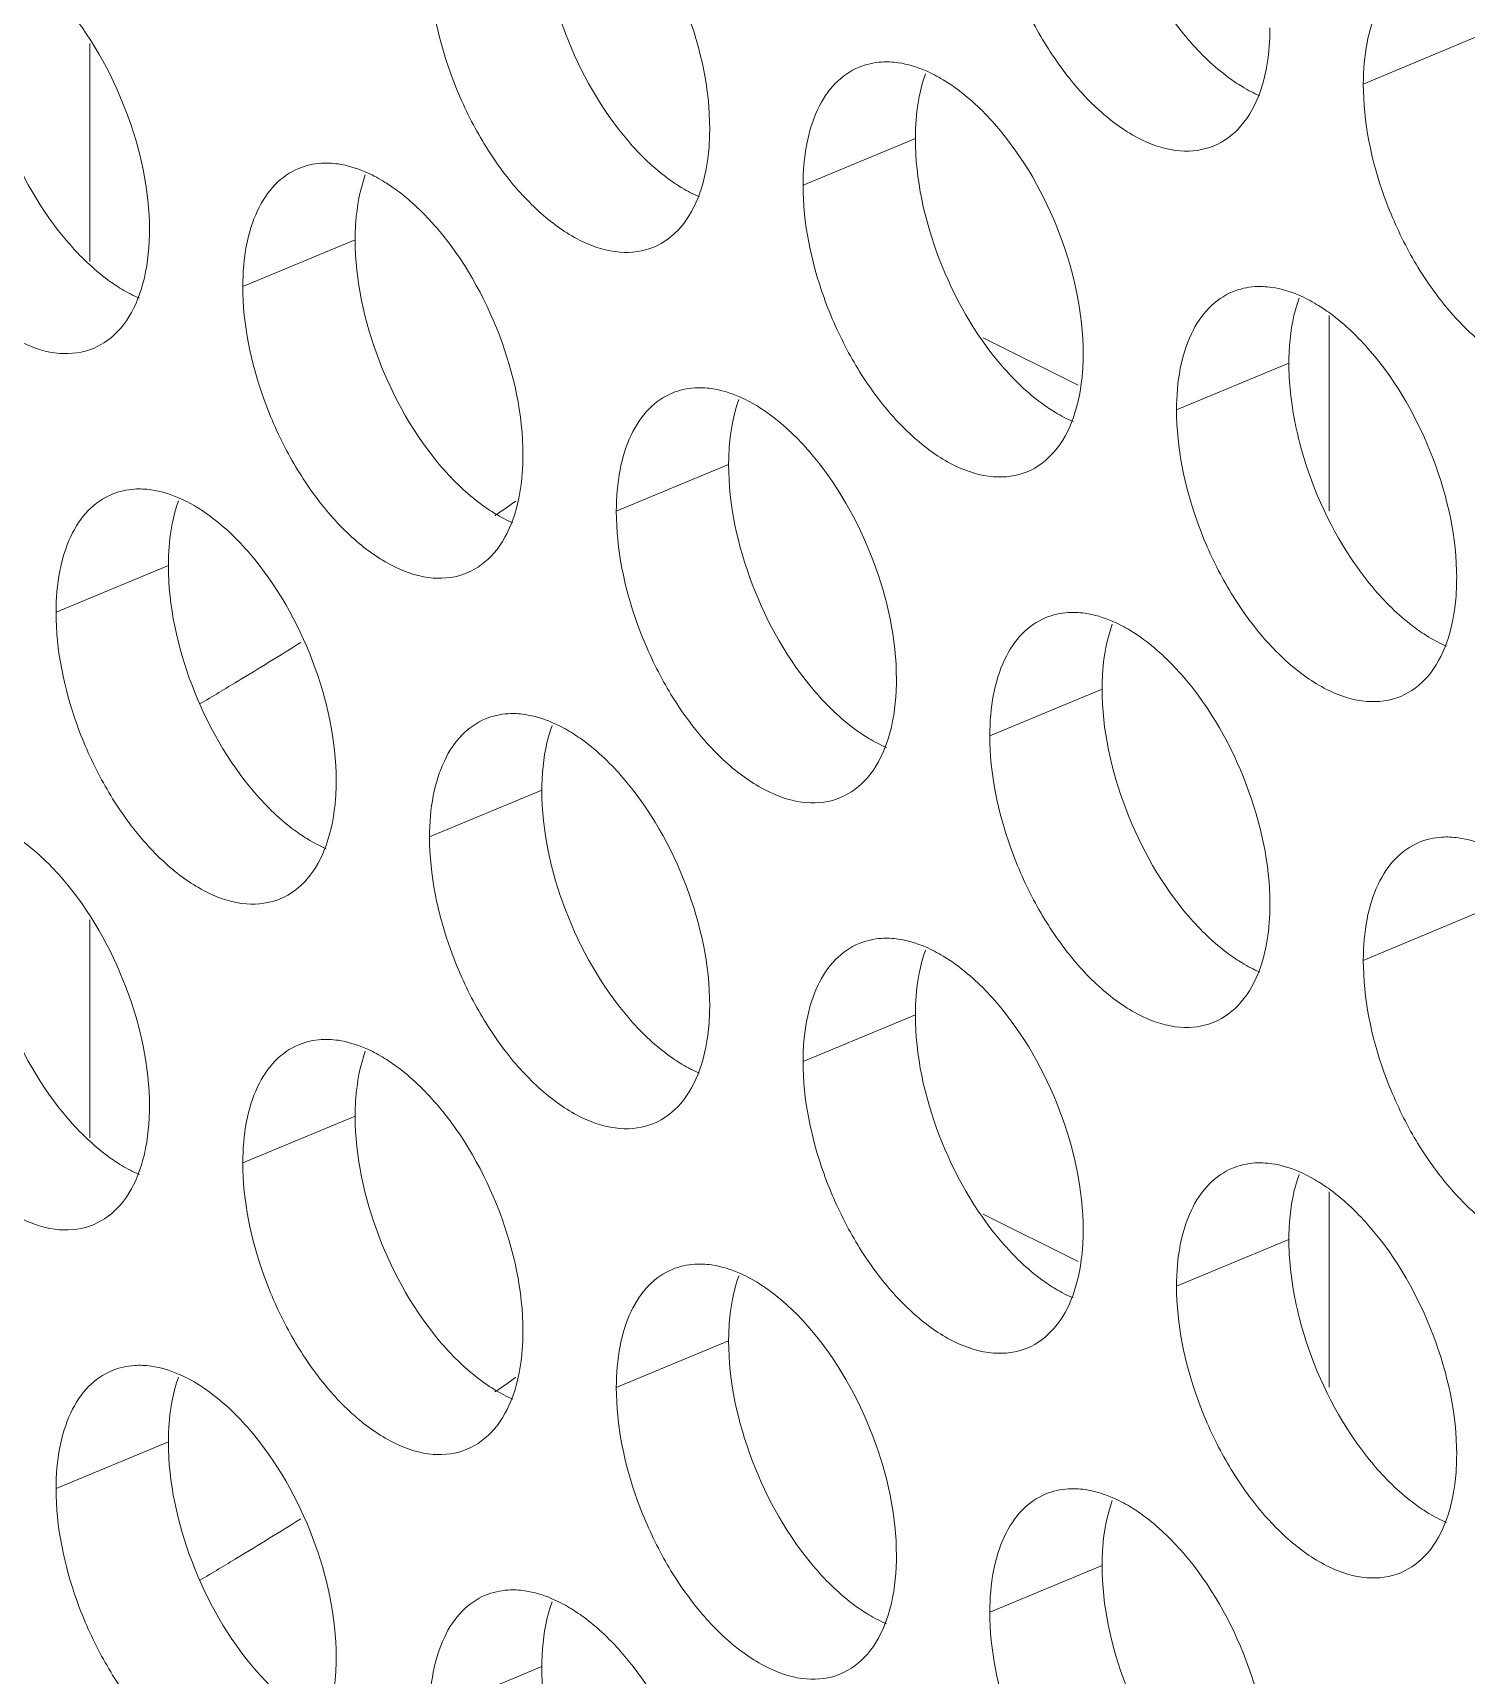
# Model space of a CAD drawing. Header units: millimetres. Extents: x 0 to 2524, y 0 to 1785.
# Drawn here: x 1794.09 to 1801.94, y 810.07 to 819.07 of the extents above; entities that cross this region are included whole.
import ezdxf

# ---------------------------------------------------------------- set-up
doc = ezdxf.new("R2010")
doc.units = ezdxf.units.MM
doc.header["$LTSCALE"] = 0.1
doc.layers.add('标注', color=251, linetype='Continuous', lineweight=9)

msp = doc.modelspace()

# ---------------------------------------------------------------- linework, layer by layer
at = {"layer": '标注'}
for p, q in [((1801.9959, 819.0435), (1801.3807, 818.7878)), ((1794.4059, 819.0098), (1794.4059, 817.8163)), ((1798.9274, 818.4891), (1798.3122, 818.2334)), ((1795.8589, 817.9346), (1795.2437, 817.6789)), ((1801.1941, 816.4499), (1801.1941, 817.5207)), ((1799.8186, 817.1377), (1799.2993, 817.3973)), ((1800.9731, 817.2587), (1800.3579, 817.003)), ((1797.9046, 816.7043), (1797.2894, 816.4486)), ((1794.8361, 816.1498), (1794.2209, 815.8941)), ((1799.9502, 815.4739), (1799.3351, 815.2182)), ((1796.8817, 814.9195), (1796.2665, 814.6637)), ((1794.4059, 814.2098), (1794.4059, 813.0163)), ((1801.9959, 814.2435), (1801.3807, 813.9878)), ((1798.9274, 813.6891), (1798.3122, 813.4334)), ((1795.8589, 813.1346), (1795.2437, 812.8789)), ((1801.1941, 811.6499), (1801.1941, 812.7207)), ((1799.8186, 812.3377), (1799.2993, 812.5973)), ((1800.9731, 812.4587), (1800.3579, 812.203)), ((1797.9046, 811.9043), (1797.2894, 811.6486)), ((1794.8361, 811.3498), (1794.2209, 811.0941)), ((1799.9502, 810.6739), (1799.3351, 810.4182)), ((1796.8817, 810.1195), (1796.2665, 809.8637))]:
    msp.add_line(p, q, dxfattribs=at)
for centre, radius, start, end in [((1778.661, 842.7127), 31.8399, 304.34454, 304.59625), ((1779.924, 840.7705), 29.523, 301.194, 301.98361), ((1780.1874, 840.3363), 29.015, 300.71798, 301.1931), ((1778.661, 837.9127), 31.8399, 304.34454, 304.59625), ((1779.924, 835.9705), 29.523, 301.194, 301.98361), ((1780.1874, 835.5363), 29.015, 300.71798, 301.1931)]:
    msp.add_arc(centre, radius, start, end, dxfattribs=at)
for points, knots in [([(1800.4238, 819.029), (1800.2754, 819.2015), (1800.0499, 819.6015), (1799.9502, 820.0513), (1799.9502, 820.2739)], [0, 0, 0, 0, 0.505546, 1, 1, 1, 1]), ([(1800.5627, 818.4488), (1800.5051, 818.4249), (1800.3662, 818.4069), (1800.1538, 818.4758), (1799.9437, 818.6222), (1799.7467, 818.8352), (1799.5755, 819.1003), (1799.402, 819.4893), (1799.3351, 819.8095), (1799.3351, 820.0182)], [0, 0, 0, 0, 0.08419, 0.180629, 0.294901, 0.426206, 0.569756, 0.71848, 1, 1, 1, 1]), ([(1797.3272, 819.7859), (1797.4757, 819.6133), (1797.7011, 819.2133), (1797.8008, 818.7636), (1797.8008, 818.541)], [0, 0, 0, 0, 0.505546, 1, 1, 1, 1]), ([(1797.3553, 818.4745), (1797.2069, 818.6471), (1796.9814, 819.0471), (1796.8817, 819.4968), (1796.8817, 819.7195)], [0, 0, 0, 0, 0.505546, 1, 1, 1, 1]), ([(1797.4942, 817.8944), (1797.4366, 817.8704), (1797.2977, 817.8525), (1797.0853, 817.9214), (1796.8752, 818.0677), (1796.6782, 818.2808), (1796.507, 818.5459), (1796.3335, 818.9348), (1796.2665, 819.255), (1796.2665, 819.4637)], [0, 0, 0, 0, 0.08419, 0.180629, 0.294901, 0.426206, 0.569756, 0.71848, 1, 1, 1, 1]), ([(1801.3807, 818.7878), (1801.3807, 818.8634), (1801.3922, 819.006), (1801.4496, 819.1991), (1801.5468, 819.3495), (1801.6393, 819.4145), (1801.6873, 819.4344)], [0, 0, 0, 0, 0.300633, 0.564844, 0.793499, 1, 1, 1, 1]), ([(1794.2587, 819.2315), (1794.4071, 819.0589), (1794.6326, 818.6589), (1794.7323, 818.2091), (1794.7323, 817.9865)], [0, 0, 0, 0, 0.505546, 1, 1, 1, 1]), ([(1794.2868, 817.9201), (1794.1384, 818.0926), (1793.9129, 818.4926), (1793.8132, 818.9424), (1793.8132, 819.165)], [0, 0, 0, 0, 0.505546, 1, 1, 1, 1]), ([(1800.8693, 819.0954), (1800.8693, 819.0631), (1800.865, 818.9431), (1800.8435, 818.8229), (1800.8136, 818.7403)], [0, 0, 0, 0, 0.269025, 1, 1, 1, 1]), ([(1800.7174, 818.7733), (1800.6915, 818.7888), (1800.5835, 818.8615), (1800.489, 818.9532), (1800.4238, 819.029)], [0, 0, 0, 0, 0.231736, 1, 1, 1, 1]), ([(1794.4257, 817.3399), (1794.3681, 817.316), (1794.2292, 817.298), (1794.0168, 817.3669), (1793.8067, 817.5133), (1793.6097, 817.7263), (1793.4385, 817.9914), (1793.265, 818.3804), (1793.198, 818.7006), (1793.198, 818.9093)], [0, 0, 0, 0, 0.08419, 0.180629, 0.294901, 0.426206, 0.569756, 0.71848, 1, 1, 1, 1]), ([(1798.3122, 818.2334), (1798.3122, 818.309), (1798.3237, 818.4515), (1798.3811, 818.6447), (1798.4783, 818.7951), (1798.5708, 818.8601), (1798.6188, 818.88)], [0, 0, 0, 0, 0.300633, 0.564844, 0.793499, 1, 1, 1, 1]), ([(1798.6188, 818.88), (1798.6577, 818.8961), (1798.7144, 818.9088), (1798.7712, 818.9093), (1798.7858, 818.9087)], [0, 0, 0, 0, 0.741995, 1, 1, 1, 1]), ([(1798.7858, 818.9087), (1798.8018, 818.908), (1798.8693, 818.9016), (1798.9352, 818.8814), (1798.9827, 818.861)], [0, 0, 0, 0, 0.236225, 1, 1, 1, 1]), ([(1798.9274, 818.4891), (1798.9274, 818.5214), (1798.9317, 818.6414), (1798.9532, 818.7617), (1798.9831, 818.8442)], [0, 0, 0, 0, 0.269025, 1, 1, 1, 1]), ([(1799.0793, 818.8112), (1799.1052, 818.7957), (1799.2132, 818.723), (1799.3077, 818.6313), (1799.3729, 818.5555)], [0, 0, 0, 0, 0.231736, 1, 1, 1, 1]), ([(1802.6084, 817.2184), (1802.5508, 817.1945), (1802.4119, 817.1766), (1802.1995, 817.2455), (1801.9894, 817.3918), (1801.7924, 817.6049), (1801.6212, 817.87), (1801.4477, 818.2589), (1801.3807, 818.5791), (1801.3807, 818.7878)], [0, 0, 0, 0, 0.08419, 0.180629, 0.294901, 0.426206, 0.569756, 0.71848, 1, 1, 1, 1]), ([(1800.8136, 818.7403), (1800.7899, 818.6746), (1800.7278, 818.5555), (1800.6193, 818.4723), (1800.5627, 818.4488)], [0, 0, 0, 0, 0.533077, 1, 1, 1, 1]), ([(1797.8008, 818.541), (1797.8008, 818.5086), (1797.7965, 818.3887), (1797.775, 818.2684), (1797.7451, 818.1858)], [0, 0, 0, 0, 0.269025, 1, 1, 1, 1]), ([(1799.3729, 818.5555), (1799.5213, 818.383), (1799.7468, 817.983), (1799.8465, 817.5332), (1799.8465, 817.3106)], [0, 0, 0, 0, 0.505546, 1, 1, 1, 1]), ([(1797.6489, 818.2188), (1797.623, 818.2344), (1797.515, 818.3071), (1797.4205, 818.3987), (1797.3553, 818.4745)], [0, 0, 0, 0, 0.231736, 1, 1, 1, 1]), ([(1799.401, 817.2441), (1799.2525, 817.4167), (1799.0271, 817.8167), (1798.9274, 818.2665), (1798.9274, 818.4891)], [0, 0, 0, 0, 0.505546, 1, 1, 1, 1]), ([(1795.2437, 817.6789), (1795.2437, 817.7545), (1795.2552, 817.8971), (1795.3126, 818.0902), (1795.4098, 818.2406), (1795.5023, 818.3056), (1795.5503, 818.3255)], [0, 0, 0, 0, 0.300633, 0.564844, 0.793499, 1, 1, 1, 1]), ([(1795.5503, 818.3255), (1795.5892, 818.3417), (1795.6459, 818.3543), (1795.7026, 818.3548), (1795.7173, 818.3542)], [0, 0, 0, 0, 0.741995, 1, 1, 1, 1]), ([(1795.7173, 818.3542), (1795.7333, 818.3536), (1795.8008, 818.3472), (1795.8667, 818.327), (1795.9142, 818.3066)], [0, 0, 0, 0, 0.236225, 1, 1, 1, 1]), ([(1795.8589, 817.9346), (1795.8589, 817.967), (1795.8632, 818.0869), (1795.8847, 818.2072), (1795.9146, 818.2898)], [0, 0, 0, 0, 0.269025, 1, 1, 1, 1]), ([(1796.0108, 818.2568), (1796.0367, 818.2412), (1796.1447, 818.1685), (1796.2392, 818.0769), (1796.3044, 818.0011)], [0, 0, 0, 0, 0.231736, 1, 1, 1, 1]), ([(1799.5399, 816.664), (1799.4823, 816.6401), (1799.3434, 816.6221), (1799.131, 816.691), (1798.9209, 816.8373), (1798.7238, 817.0504), (1798.5527, 817.3155), (1798.3792, 817.7045), (1798.3122, 818.0247), (1798.3122, 818.2334)], [0, 0, 0, 0, 0.08419, 0.180629, 0.294901, 0.426206, 0.569756, 0.71848, 1, 1, 1, 1]), ([(1797.7451, 818.1858), (1797.7214, 818.1201), (1797.6593, 818.001), (1797.5508, 817.9178), (1797.4942, 817.8944)], [0, 0, 0, 0, 0.533077, 1, 1, 1, 1]), ([(1794.7323, 817.9865), (1794.7323, 817.9542), (1794.728, 817.8342), (1794.7065, 817.714), (1794.6766, 817.6314)], [0, 0, 0, 0, 0.269025, 1, 1, 1, 1]), ([(1796.3044, 818.0011), (1796.4528, 817.8285), (1796.6783, 817.4285), (1796.778, 816.9788), (1796.778, 816.7562)], [0, 0, 0, 0, 0.505546, 1, 1, 1, 1]), ([(1794.5803, 817.6644), (1794.5545, 817.6799), (1794.4465, 817.7526), (1794.3519, 817.8443), (1794.2868, 817.9201)], [0, 0, 0, 0, 0.231736, 1, 1, 1, 1]), ([(1796.3325, 816.6897), (1796.184, 816.8623), (1795.9586, 817.2623), (1795.8589, 817.712), (1795.8589, 817.9346)], [0, 0, 0, 0, 0.505546, 1, 1, 1, 1]), ([(1794.6766, 817.6314), (1794.6529, 817.5657), (1794.5908, 817.4466), (1794.4822, 817.3634), (1794.4257, 817.3399)], [0, 0, 0, 0, 0.533077, 1, 1, 1, 1]), ([(1796.4714, 816.1095), (1796.4137, 816.0856), (1796.2749, 816.0677), (1796.0625, 816.1366), (1795.8523, 816.2829), (1795.6553, 816.496), (1795.4842, 816.7611), (1795.3107, 817.15), (1795.2437, 817.4702), (1795.2437, 817.6789)], [0, 0, 0, 0, 0.08419, 0.180629, 0.294901, 0.426206, 0.569756, 0.71848, 1, 1, 1, 1]), ([(1800.3579, 817.003), (1800.3579, 817.0786), (1800.3694, 817.2212), (1800.4268, 817.4143), (1800.524, 817.5647), (1800.6165, 817.6297), (1800.6645, 817.6496)], [0, 0, 0, 0, 0.300633, 0.564844, 0.793499, 1, 1, 1, 1]), ([(1800.6645, 817.6496), (1800.7033, 817.6658), (1800.7601, 817.6784), (1800.8168, 817.6789), (1800.8315, 817.6783)], [0, 0, 0, 0, 0.741995, 1, 1, 1, 1]), ([(1800.8315, 817.6783), (1800.8474, 817.6777), (1800.915, 817.6713), (1800.9808, 817.651), (1801.0284, 817.6306)], [0, 0, 0, 0, 0.236225, 1, 1, 1, 1]), ([(1800.9731, 817.2587), (1800.9731, 817.291), (1800.9773, 817.411), (1800.9989, 817.5313), (1801.0287, 817.6139)], [0, 0, 0, 0, 0.269025, 1, 1, 1, 1]), ([(1801.125, 817.5809), (1801.1508, 817.5653), (1801.2589, 817.4926), (1801.3534, 817.4009), (1801.4186, 817.3252)], [0, 0, 0, 0, 0.231736, 1, 1, 1, 1]), ([(1799.6945, 816.9885), (1799.6687, 817.004), (1799.5606, 817.0767), (1799.4661, 817.1684), (1799.401, 817.2441)], [0, 0, 0, 0, 0.231736, 1, 1, 1, 1]), ([(1799.8465, 817.3106), (1799.8465, 817.2783), (1799.8422, 817.1583), (1799.8207, 817.038), (1799.7908, 816.9555)], [0, 0, 0, 0, 0.269025, 1, 1, 1, 1]), ([(1801.0315, 816.8259), (1801.022, 816.8628), (1800.9896, 817.0049), (1800.9731, 817.151), (1800.9731, 817.2587)], [0, 0, 0, 0, 0.261395, 1, 1, 1, 1]), ([(1801.4186, 817.3252), (1801.567, 817.1526), (1801.7925, 816.7526), (1801.8921, 816.3029), (1801.8921, 816.0802)], [0, 0, 0, 0, 0.505546, 1, 1, 1, 1]), ([(1797.2894, 816.4486), (1797.2894, 816.5242), (1797.3009, 816.6667), (1797.3583, 816.8599), (1797.4555, 817.0102), (1797.548, 817.0753), (1797.596, 817.0952)], [0, 0, 0, 0, 0.300633, 0.564844, 0.793499, 1, 1, 1, 1]), ([(1797.596, 817.0952), (1797.6348, 817.1113), (1797.6916, 817.124), (1797.7483, 817.1245), (1797.7629, 817.1239)], [0, 0, 0, 0, 0.741995, 1, 1, 1, 1]), ([(1797.7629, 817.1239), (1797.7789, 817.1232), (1797.8465, 817.1168), (1797.9123, 817.0966), (1797.9599, 817.0762)], [0, 0, 0, 0, 0.236225, 1, 1, 1, 1]), ([(1797.9046, 816.7043), (1797.9046, 816.7366), (1797.9088, 816.8566), (1797.9304, 816.9768), (1797.9602, 817.0594)], [0, 0, 0, 0, 0.269025, 1, 1, 1, 1]), ([(1798.0565, 817.0264), (1798.0823, 817.0109), (1798.1904, 816.9381), (1798.2849, 816.8465), (1798.3501, 816.7707)], [0, 0, 0, 0, 0.231736, 1, 1, 1, 1]), ([(1801.5856, 815.4336), (1801.5279, 815.4097), (1801.3891, 815.3917), (1801.1767, 815.4607), (1800.9665, 815.607), (1800.7695, 815.82), (1800.5983, 816.0852), (1800.4248, 816.4741), (1800.3579, 816.7943), (1800.3579, 817.003)], [0, 0, 0, 0, 0.08419, 0.180629, 0.294901, 0.426206, 0.569756, 0.71848, 1, 1, 1, 1]), ([(1799.7908, 816.9555), (1799.7671, 816.8897), (1799.705, 816.7707), (1799.5964, 816.6874), (1799.5399, 816.664)], [0, 0, 0, 0, 0.533077, 1, 1, 1, 1]), ([(1801.4466, 816.0138), (1801.3988, 816.0694), (1801.2157, 816.3145), (1801.0894, 816.6012), (1801.0315, 816.8259)], [0, 0, 0, 0, 0.24034, 1, 1, 1, 1]), ([(1796.778, 816.7562), (1796.778, 816.7238), (1796.7737, 816.6039), (1796.7522, 816.4836), (1796.7223, 816.401)], [0, 0, 0, 0, 0.269025, 1, 1, 1, 1]), ([(1798.3781, 815.4593), (1798.2297, 815.6319), (1798.0042, 816.0319), (1797.9046, 816.4817), (1797.9046, 816.7043)], [0, 0, 0, 0, 0.505546, 1, 1, 1, 1]), ([(1798.3501, 816.7707), (1798.4985, 816.5982), (1798.724, 816.1982), (1798.8236, 815.7484), (1798.8236, 815.5258)], [0, 0, 0, 0, 0.505546, 1, 1, 1, 1]), ([(1796.626, 816.434), (1796.6002, 816.4496), (1796.4921, 816.5223), (1796.3976, 816.6139), (1796.3325, 816.6897)], [0, 0, 0, 0, 0.231736, 1, 1, 1, 1]), ([(1794.2209, 815.8941), (1794.2209, 815.9697), (1794.2323, 816.1123), (1794.2898, 816.3054), (1794.3869, 816.4558), (1794.4795, 816.5208), (1794.5274, 816.5407)], [0, 0, 0, 0, 0.300633, 0.564844, 0.793499, 1, 1, 1, 1]), ([(1794.5274, 816.5407), (1794.5663, 816.5569), (1794.6231, 816.5695), (1794.6798, 816.57), (1794.6944, 816.5694)], [0, 0, 0, 0, 0.741995, 1, 1, 1, 1]), ([(1794.6944, 816.5694), (1794.7104, 816.5688), (1794.778, 816.5624), (1794.8438, 816.5421), (1794.8914, 816.5217)], [0, 0, 0, 0, 0.236225, 1, 1, 1, 1]), ([(1794.8361, 816.1498), (1794.8361, 816.1821), (1794.8403, 816.3021), (1794.8619, 816.4224), (1794.8917, 816.505)], [0, 0, 0, 0, 0.269025, 1, 1, 1, 1]), ([(1794.988, 816.472), (1795.0138, 816.4564), (1795.1219, 816.3837), (1795.2164, 816.2921), (1795.2816, 816.2163)], [0, 0, 0, 0, 0.231736, 1, 1, 1, 1]), ([(1798.5171, 814.8792), (1798.4594, 814.8553), (1798.3205, 814.8373), (1798.1082, 814.9062), (1797.898, 815.0525), (1797.701, 815.2656), (1797.5298, 815.5307), (1797.3563, 815.9197), (1797.2894, 816.2399), (1797.2894, 816.4486)], [0, 0, 0, 0, 0.08419, 0.180629, 0.294901, 0.426206, 0.569756, 0.71848, 1, 1, 1, 1]), ([(1796.7223, 816.401), (1796.6985, 816.3353), (1796.6365, 816.2162), (1796.5279, 816.133), (1796.4714, 816.1095)], [0, 0, 0, 0, 0.533077, 1, 1, 1, 1]), ([(1795.2816, 816.2163), (1795.43, 816.0437), (1795.6554, 815.6437), (1795.7551, 815.194), (1795.7551, 814.9713)], [0, 0, 0, 0, 0.505546, 1, 1, 1, 1]), ([(1795.3096, 814.9049), (1795.1612, 815.0774), (1794.9357, 815.4775), (1794.8361, 815.9272), (1794.8361, 816.1498)], [0, 0, 0, 0, 0.505546, 1, 1, 1, 1]), ([(1801.8921, 816.0802), (1801.8921, 816.0479), (1801.8879, 815.9279), (1801.8663, 815.8077), (1801.8365, 815.7251)], [0, 0, 0, 0, 0.269025, 1, 1, 1, 1]), ([(1801.7402, 815.7581), (1801.7144, 815.7736), (1801.6063, 815.8464), (1801.5118, 815.938), (1801.4466, 816.0138)], [0, 0, 0, 0, 0.231736, 1, 1, 1, 1]), ([(1795.4486, 814.3247), (1795.3909, 814.3008), (1795.252, 814.2829), (1795.0397, 814.3518), (1794.8295, 814.4981), (1794.6325, 814.7111), (1794.4613, 814.9763), (1794.2878, 815.3652), (1794.2209, 815.6854), (1794.2209, 815.8941)], [0, 0, 0, 0, 0.08419, 0.180629, 0.294901, 0.426206, 0.569756, 0.71848, 1, 1, 1, 1]), ([(1799.6416, 815.8648), (1799.6805, 815.8809), (1799.7372, 815.8936), (1799.794, 815.8941), (1799.8086, 815.8935)], [0, 0, 0, 0, 0.741995, 1, 1, 1, 1]), ([(1799.8086, 815.8935), (1799.8246, 815.8929), (1799.8922, 815.8864), (1799.958, 815.8662), (1800.0056, 815.8458)], [0, 0, 0, 0, 0.236225, 1, 1, 1, 1]), ([(1799.3351, 815.2182), (1799.3351, 815.2938), (1799.3465, 815.4364), (1799.404, 815.6295), (1799.5011, 815.7799), (1799.5937, 815.8449), (1799.6416, 815.8648)], [0, 0, 0, 0, 0.300633, 0.564844, 0.793499, 1, 1, 1, 1]), ([(1799.9502, 815.4739), (1799.9502, 815.5062), (1799.9545, 815.6262), (1799.976, 815.7465), (1800.0059, 815.8291)], [0, 0, 0, 0, 0.269025, 1, 1, 1, 1]), ([(1800.1022, 815.796), (1800.128, 815.7805), (1800.2361, 815.7078), (1800.3306, 815.6161), (1800.3957, 815.5404)], [0, 0, 0, 0, 0.231736, 1, 1, 1, 1]), ([(1801.8365, 815.7251), (1801.8127, 815.6594), (1801.7506, 815.5403), (1801.6421, 815.4571), (1801.5856, 815.4336)], [0, 0, 0, 0, 0.533077, 1, 1, 1, 1]), ([(1800.3957, 815.5404), (1800.5442, 815.3678), (1800.7696, 814.9678), (1800.8693, 814.518), (1800.8693, 814.2954)], [0, 0, 0, 0, 0.505546, 1, 1, 1, 1]), ([(1798.6717, 815.2037), (1798.6459, 815.2192), (1798.5378, 815.2919), (1798.4433, 815.3836), (1798.3781, 815.4593)], [0, 0, 0, 0, 0.231736, 1, 1, 1, 1]), ([(1798.8236, 815.5258), (1798.8236, 815.4935), (1798.8194, 815.3735), (1798.7978, 815.2532), (1798.768, 815.1706)], [0, 0, 0, 0, 0.269025, 1, 1, 1, 1]), ([(1800.4238, 814.229), (1800.2754, 814.4015), (1800.0499, 814.8015), (1799.9502, 815.2513), (1799.9502, 815.4739)], [0, 0, 0, 0, 0.505546, 1, 1, 1, 1]), ([(1796.2665, 814.6637), (1796.2665, 814.7394), (1796.278, 814.8819), (1796.3355, 815.075), (1796.4326, 815.2254), (1796.5251, 815.2905), (1796.5731, 815.3104)], [0, 0, 0, 0, 0.300633, 0.564844, 0.793499, 1, 1, 1, 1]), ([(1796.5731, 815.3104), (1796.612, 815.3265), (1796.6687, 815.3391), (1796.7255, 815.3396), (1796.7401, 815.339)], [0, 0, 0, 0, 0.741995, 1, 1, 1, 1]), ([(1796.7401, 815.339), (1796.7561, 815.3384), (1796.8237, 815.332), (1796.8895, 815.3118), (1796.9371, 815.2914)], [0, 0, 0, 0, 0.236225, 1, 1, 1, 1]), ([(1796.8817, 814.9195), (1796.8817, 814.9518), (1796.886, 815.0718), (1796.9075, 815.192), (1796.9374, 815.2746)], [0, 0, 0, 0, 0.269025, 1, 1, 1, 1]), ([(1797.0337, 815.2416), (1797.0595, 815.2261), (1797.1676, 815.1533), (1797.2621, 815.0617), (1797.3272, 814.9859)], [0, 0, 0, 0, 0.231736, 1, 1, 1, 1]), ([(1798.768, 815.1706), (1798.7442, 815.1049), (1798.6821, 814.9858), (1798.5736, 814.9026), (1798.5171, 814.8792)], [0, 0, 0, 0, 0.533077, 1, 1, 1, 1]), ([(1800.5627, 813.6488), (1800.5051, 813.6249), (1800.3662, 813.6069), (1800.1538, 813.6758), (1799.9437, 813.8222), (1799.7467, 814.0352), (1799.5755, 814.3003), (1799.402, 814.6893), (1799.3351, 815.0095), (1799.3351, 815.2182)], [0, 0, 0, 0, 0.08419, 0.180629, 0.294901, 0.426206, 0.569756, 0.71848, 1, 1, 1, 1]), ([(1795.6032, 814.6492), (1795.5774, 814.6647), (1795.4693, 814.7375), (1795.3748, 814.8291), (1795.3096, 814.9049)], [0, 0, 0, 0, 0.231736, 1, 1, 1, 1]), ([(1795.7551, 814.9713), (1795.7551, 814.939), (1795.7509, 814.819), (1795.7293, 814.6988), (1795.6995, 814.6162)], [0, 0, 0, 0, 0.269025, 1, 1, 1, 1]), ([(1797.3553, 813.6745), (1797.2069, 813.8471), (1796.9814, 814.2471), (1796.8817, 814.6968), (1796.8817, 814.9195)], [0, 0, 0, 0, 0.505546, 1, 1, 1, 1]), ([(1797.3272, 814.9859), (1797.4757, 814.8133), (1797.7011, 814.4133), (1797.8008, 813.9636), (1797.8008, 813.741)], [0, 0, 0, 0, 0.505546, 1, 1, 1, 1]), ([(1793.9652, 814.6871), (1793.991, 814.6716), (1794.099, 814.5989), (1794.1936, 814.5072), (1794.2587, 814.4315)], [0, 0, 0, 0, 0.231736, 1, 1, 1, 1]), ([(1797.4942, 813.0944), (1797.4366, 813.0704), (1797.2977, 813.0525), (1797.0853, 813.1214), (1796.8752, 813.2677), (1796.6782, 813.4808), (1796.507, 813.7459), (1796.3335, 814.1348), (1796.2665, 814.455), (1796.2665, 814.6637)], [0, 0, 0, 0, 0.08419, 0.180629, 0.294901, 0.426206, 0.569756, 0.71848, 1, 1, 1, 1]), ([(1801.3807, 813.9878), (1801.3807, 814.0634), (1801.3922, 814.206), (1801.4496, 814.3991), (1801.5468, 814.5495), (1801.6393, 814.6145), (1801.6873, 814.6344)], [0, 0, 0, 0, 0.300633, 0.564844, 0.793499, 1, 1, 1, 1]), ([(1801.6873, 814.6344), (1801.7262, 814.6506), (1801.7829, 814.6632), (1801.8397, 814.6637), (1801.8543, 814.6631)], [0, 0, 0, 0, 0.741995, 1, 1, 1, 1]), ([(1801.8543, 814.6631), (1801.8703, 814.6625), (1801.9378, 814.6561), (1802.0037, 814.6359), (1802.0512, 814.6155)], [0, 0, 0, 0, 0.236225, 1, 1, 1, 1]), ([(1795.6995, 814.6162), (1795.6757, 814.5505), (1795.6136, 814.4314), (1795.5051, 814.3482), (1795.4486, 814.3247)], [0, 0, 0, 0, 0.533077, 1, 1, 1, 1]), ([(1794.2868, 813.1201), (1794.1384, 813.2926), (1793.9129, 813.6926), (1793.8132, 814.1424), (1793.8132, 814.365)], [0, 0, 0, 0, 0.505546, 1, 1, 1, 1]), ([(1794.2587, 814.4315), (1794.4071, 814.2589), (1794.6326, 813.8589), (1794.7323, 813.4091), (1794.7323, 813.1865)], [0, 0, 0, 0, 0.505546, 1, 1, 1, 1]), ([(1800.8693, 814.2954), (1800.8693, 814.2631), (1800.865, 814.1431), (1800.8435, 814.0229), (1800.8136, 813.9403)], [0, 0, 0, 0, 0.269025, 1, 1, 1, 1]), ([(1800.7174, 813.9733), (1800.6915, 813.9888), (1800.5835, 814.0615), (1800.489, 814.1532), (1800.4238, 814.229)], [0, 0, 0, 0, 0.231736, 1, 1, 1, 1]), ([(1794.4257, 812.5399), (1794.3681, 812.516), (1794.2292, 812.498), (1794.0168, 812.5669), (1793.8067, 812.7133), (1793.6097, 812.9263), (1793.4385, 813.1914), (1793.265, 813.5804), (1793.198, 813.9006), (1793.198, 814.1093)], [0, 0, 0, 0, 0.08419, 0.180629, 0.294901, 0.426206, 0.569756, 0.71848, 1, 1, 1, 1]), ([(1798.6188, 814.08), (1798.6577, 814.0961), (1798.7144, 814.1088), (1798.7712, 814.1093), (1798.7858, 814.1087)], [0, 0, 0, 0, 0.741995, 1, 1, 1, 1]), ([(1798.7858, 814.1087), (1798.8018, 814.108), (1798.8693, 814.1016), (1798.9352, 814.0814), (1798.9827, 814.061)], [0, 0, 0, 0, 0.236225, 1, 1, 1, 1]), ([(1798.3122, 813.4334), (1798.3122, 813.509), (1798.3237, 813.6515), (1798.3811, 813.8447), (1798.4783, 813.9951), (1798.5708, 814.0601), (1798.6188, 814.08)], [0, 0, 0, 0, 0.300633, 0.564844, 0.793499, 1, 1, 1, 1]), ([(1798.9274, 813.6891), (1798.9274, 813.7214), (1798.9317, 813.8414), (1798.9532, 813.9617), (1798.9831, 814.0442)], [0, 0, 0, 0, 0.269025, 1, 1, 1, 1]), ([(1799.0793, 814.0112), (1799.1052, 813.9957), (1799.2132, 813.923), (1799.3077, 813.8313), (1799.3729, 813.7555)], [0, 0, 0, 0, 0.231736, 1, 1, 1, 1]), ([(1800.8136, 813.9403), (1800.7899, 813.8746), (1800.7278, 813.7555), (1800.6193, 813.6723), (1800.5627, 813.6488)], [0, 0, 0, 0, 0.533077, 1, 1, 1, 1]), ([(1802.6084, 812.4184), (1802.5508, 812.3945), (1802.4119, 812.3766), (1802.1995, 812.4455), (1801.9894, 812.5918), (1801.7924, 812.8049), (1801.6212, 813.07), (1801.4477, 813.4589), (1801.3807, 813.7791), (1801.3807, 813.9878)], [0, 0, 0, 0, 0.08419, 0.180629, 0.294901, 0.426206, 0.569756, 0.71848, 1, 1, 1, 1]), ([(1797.8008, 813.741), (1797.8008, 813.7086), (1797.7965, 813.5887), (1797.775, 813.4684), (1797.7451, 813.3858)], [0, 0, 0, 0, 0.269025, 1, 1, 1, 1]), ([(1799.3729, 813.7555), (1799.5213, 813.583), (1799.7468, 813.183), (1799.8465, 812.7332), (1799.8465, 812.5106)], [0, 0, 0, 0, 0.505546, 1, 1, 1, 1]), ([(1797.6489, 813.4188), (1797.623, 813.4344), (1797.515, 813.5071), (1797.4205, 813.5987), (1797.3553, 813.6745)], [0, 0, 0, 0, 0.231736, 1, 1, 1, 1]), ([(1799.401, 812.4441), (1799.2525, 812.6167), (1799.0271, 813.0167), (1798.9274, 813.4665), (1798.9274, 813.6891)], [0, 0, 0, 0, 0.505546, 1, 1, 1, 1]), ([(1795.5503, 813.5255), (1795.5892, 813.5417), (1795.6459, 813.5543), (1795.7026, 813.5548), (1795.7173, 813.5542)], [0, 0, 0, 0, 0.741995, 1, 1, 1, 1]), ([(1795.7173, 813.5542), (1795.7333, 813.5536), (1795.8008, 813.5472), (1795.8667, 813.527), (1795.9142, 813.5066)], [0, 0, 0, 0, 0.236225, 1, 1, 1, 1]), ([(1795.2437, 812.8789), (1795.2437, 812.9545), (1795.2552, 813.0971), (1795.3126, 813.2902), (1795.4098, 813.4406), (1795.5023, 813.5056), (1795.5503, 813.5255)], [0, 0, 0, 0, 0.300633, 0.564844, 0.793499, 1, 1, 1, 1]), ([(1795.8589, 813.1346), (1795.8589, 813.167), (1795.8632, 813.2869), (1795.8847, 813.4072), (1795.9146, 813.4898)], [0, 0, 0, 0, 0.269025, 1, 1, 1, 1]), ([(1796.0108, 813.4568), (1796.0367, 813.4412), (1796.1447, 813.3685), (1796.2392, 813.2769), (1796.3044, 813.2011)], [0, 0, 0, 0, 0.231736, 1, 1, 1, 1]), ([(1797.7451, 813.3858), (1797.7214, 813.3201), (1797.6593, 813.201), (1797.5508, 813.1178), (1797.4942, 813.0944)], [0, 0, 0, 0, 0.533077, 1, 1, 1, 1]), ([(1799.5399, 811.864), (1799.4823, 811.8401), (1799.3434, 811.8221), (1799.131, 811.891), (1798.9209, 812.0373), (1798.7238, 812.2504), (1798.5527, 812.5155), (1798.3792, 812.9045), (1798.3122, 813.2247), (1798.3122, 813.4334)], [0, 0, 0, 0, 0.08419, 0.180629, 0.294901, 0.426206, 0.569756, 0.71848, 1, 1, 1, 1]), ([(1796.3044, 813.2011), (1796.4528, 813.0285), (1796.6783, 812.6285), (1796.778, 812.1788), (1796.778, 811.9562)], [0, 0, 0, 0, 0.505546, 1, 1, 1, 1]), ([(1794.5803, 812.8644), (1794.5545, 812.8799), (1794.4465, 812.9526), (1794.3519, 813.0443), (1794.2868, 813.1201)], [0, 0, 0, 0, 0.231736, 1, 1, 1, 1]), ([(1794.7323, 813.1865), (1794.7323, 813.1542), (1794.728, 813.0342), (1794.7065, 812.914), (1794.6766, 812.8314)], [0, 0, 0, 0, 0.269025, 1, 1, 1, 1]), ([(1796.3325, 811.8897), (1796.184, 812.0623), (1795.9586, 812.4623), (1795.8589, 812.912), (1795.8589, 813.1346)], [0, 0, 0, 0, 0.505546, 1, 1, 1, 1]), ([(1794.6766, 812.8314), (1794.6529, 812.7657), (1794.5908, 812.6466), (1794.4822, 812.5634), (1794.4257, 812.5399)], [0, 0, 0, 0, 0.533077, 1, 1, 1, 1]), ([(1796.4714, 811.3095), (1796.4137, 811.2856), (1796.2749, 811.2677), (1796.0625, 811.3366), (1795.8523, 811.4829), (1795.6553, 811.696), (1795.4842, 811.9611), (1795.3107, 812.35), (1795.2437, 812.6702), (1795.2437, 812.8789)], [0, 0, 0, 0, 0.08419, 0.180629, 0.294901, 0.426206, 0.569756, 0.71848, 1, 1, 1, 1]), ([(1800.3579, 812.203), (1800.3579, 812.2786), (1800.3694, 812.4212), (1800.4268, 812.6143), (1800.524, 812.7647), (1800.6165, 812.8297), (1800.6645, 812.8496)], [0, 0, 0, 0, 0.300633, 0.564844, 0.793499, 1, 1, 1, 1]), ([(1800.6645, 812.8496), (1800.7033, 812.8658), (1800.7601, 812.8784), (1800.8168, 812.8789), (1800.8315, 812.8783)], [0, 0, 0, 0, 0.741995, 1, 1, 1, 1]), ([(1800.8315, 812.8783), (1800.8474, 812.8777), (1800.915, 812.8713), (1800.9808, 812.851), (1801.0284, 812.8306)], [0, 0, 0, 0, 0.236225, 1, 1, 1, 1]), ([(1800.9731, 812.4587), (1800.9731, 812.491), (1800.9773, 812.611), (1800.9989, 812.7313), (1801.0287, 812.8139)], [0, 0, 0, 0, 0.269025, 1, 1, 1, 1]), ([(1801.125, 812.7809), (1801.1508, 812.7653), (1801.2589, 812.6926), (1801.3534, 812.6009), (1801.4186, 812.5252)], [0, 0, 0, 0, 0.231736, 1, 1, 1, 1]), ([(1799.8465, 812.5106), (1799.8465, 812.4783), (1799.8422, 812.3583), (1799.8207, 812.238), (1799.7908, 812.1555)], [0, 0, 0, 0, 0.269025, 1, 1, 1, 1]), ([(1801.4186, 812.5252), (1801.567, 812.3526), (1801.7925, 811.9526), (1801.8921, 811.5029), (1801.8921, 811.2802)], [0, 0, 0, 0, 0.505546, 1, 1, 1, 1]), ([(1799.6945, 812.1885), (1799.6687, 812.204), (1799.5606, 812.2767), (1799.4661, 812.3684), (1799.401, 812.4441)], [0, 0, 0, 0, 0.231736, 1, 1, 1, 1]), ([(1801.0315, 812.0259), (1801.022, 812.0628), (1800.9896, 812.2049), (1800.9731, 812.351), (1800.9731, 812.4587)], [0, 0, 0, 0, 0.261395, 1, 1, 1, 1]), ([(1797.2894, 811.6486), (1797.2894, 811.7242), (1797.3009, 811.8667), (1797.3583, 812.0599), (1797.4555, 812.2102), (1797.548, 812.2753), (1797.596, 812.2952)], [0, 0, 0, 0, 0.300633, 0.564844, 0.793499, 1, 1, 1, 1]), ([(1797.596, 812.2952), (1797.6348, 812.3113), (1797.6916, 812.324), (1797.7483, 812.3245), (1797.7629, 812.3239)], [0, 0, 0, 0, 0.741995, 1, 1, 1, 1]), ([(1797.7629, 812.3239), (1797.7789, 812.3232), (1797.8465, 812.3168), (1797.9123, 812.2966), (1797.9599, 812.2762)], [0, 0, 0, 0, 0.236225, 1, 1, 1, 1]), ([(1797.9046, 811.9043), (1797.9046, 811.9366), (1797.9088, 812.0566), (1797.9304, 812.1768), (1797.9602, 812.2594)], [0, 0, 0, 0, 0.269025, 1, 1, 1, 1]), ([(1798.0565, 812.2264), (1798.0823, 812.2109), (1798.1904, 812.1381), (1798.2849, 812.0465), (1798.3501, 811.9707)], [0, 0, 0, 0, 0.231736, 1, 1, 1, 1]), ([(1801.5856, 810.6336), (1801.5279, 810.6097), (1801.3891, 810.5917), (1801.1767, 810.6607), (1800.9665, 810.807), (1800.7695, 811.02), (1800.5983, 811.2852), (1800.4248, 811.6741), (1800.3579, 811.9943), (1800.3579, 812.203)], [0, 0, 0, 0, 0.08419, 0.180629, 0.294901, 0.426206, 0.569756, 0.71848, 1, 1, 1, 1]), ([(1799.7908, 812.1555), (1799.7671, 812.0897), (1799.705, 811.9707), (1799.5964, 811.8874), (1799.5399, 811.864)], [0, 0, 0, 0, 0.533077, 1, 1, 1, 1]), ([(1801.4466, 811.2138), (1801.3988, 811.2694), (1801.2157, 811.5145), (1801.0894, 811.8012), (1801.0315, 812.0259)], [0, 0, 0, 0, 0.24034, 1, 1, 1, 1]), ([(1796.778, 811.9562), (1796.778, 811.9238), (1796.7737, 811.8039), (1796.7522, 811.6836), (1796.7223, 811.601)], [0, 0, 0, 0, 0.269025, 1, 1, 1, 1]), ([(1798.3501, 811.9707), (1798.4985, 811.7982), (1798.724, 811.3982), (1798.8236, 810.9484), (1798.8236, 810.7258)], [0, 0, 0, 0, 0.505546, 1, 1, 1, 1]), ([(1796.626, 811.634), (1796.6002, 811.6496), (1796.4921, 811.7223), (1796.3976, 811.8139), (1796.3325, 811.8897)], [0, 0, 0, 0, 0.231736, 1, 1, 1, 1]), ([(1798.3781, 810.6593), (1798.2297, 810.8319), (1798.0042, 811.2319), (1797.9046, 811.6817), (1797.9046, 811.9043)], [0, 0, 0, 0, 0.505546, 1, 1, 1, 1]), ([(1794.5274, 811.7407), (1794.5663, 811.7569), (1794.6231, 811.7695), (1794.6798, 811.77), (1794.6944, 811.7694)], [0, 0, 0, 0, 0.741995, 1, 1, 1, 1]), ([(1794.6944, 811.7694), (1794.7104, 811.7688), (1794.778, 811.7624), (1794.8438, 811.7421), (1794.8914, 811.7217)], [0, 0, 0, 0, 0.236225, 1, 1, 1, 1]), ([(1794.2209, 811.0941), (1794.2209, 811.1697), (1794.2323, 811.3123), (1794.2898, 811.5054), (1794.3869, 811.6558), (1794.4795, 811.7208), (1794.5274, 811.7407)], [0, 0, 0, 0, 0.300633, 0.564844, 0.793499, 1, 1, 1, 1]), ([(1794.8361, 811.3498), (1794.8361, 811.3821), (1794.8403, 811.5021), (1794.8619, 811.6224), (1794.8917, 811.705)], [0, 0, 0, 0, 0.269025, 1, 1, 1, 1]), ([(1794.988, 811.672), (1795.0138, 811.6564), (1795.1219, 811.5837), (1795.2164, 811.4921), (1795.2816, 811.4163)], [0, 0, 0, 0, 0.231736, 1, 1, 1, 1]), ([(1796.7223, 811.601), (1796.6985, 811.5353), (1796.6365, 811.4162), (1796.5279, 811.333), (1796.4714, 811.3095)], [0, 0, 0, 0, 0.533077, 1, 1, 1, 1]), ([(1798.5171, 810.0792), (1798.4594, 810.0553), (1798.3205, 810.0373), (1798.1082, 810.1062), (1797.898, 810.2525), (1797.701, 810.4656), (1797.5298, 810.7307), (1797.3563, 811.1197), (1797.2894, 811.4399), (1797.2894, 811.6486)], [0, 0, 0, 0, 0.08419, 0.180629, 0.294901, 0.426206, 0.569756, 0.71848, 1, 1, 1, 1]), ([(1795.2816, 811.4163), (1795.43, 811.2437), (1795.6554, 810.8437), (1795.7551, 810.394), (1795.7551, 810.1713)], [0, 0, 0, 0, 0.505546, 1, 1, 1, 1]), ([(1795.3096, 810.1049), (1795.1612, 810.2774), (1794.9357, 810.6775), (1794.8361, 811.1272), (1794.8361, 811.3498)], [0, 0, 0, 0, 0.505546, 1, 1, 1, 1]), ([(1801.7402, 810.9581), (1801.7144, 810.9736), (1801.6063, 811.0464), (1801.5118, 811.138), (1801.4466, 811.2138)], [0, 0, 0, 0, 0.231736, 1, 1, 1, 1]), ([(1801.8921, 811.2802), (1801.8921, 811.2479), (1801.8879, 811.1279), (1801.8663, 811.0077), (1801.8365, 810.9251)], [0, 0, 0, 0, 0.269025, 1, 1, 1, 1]), ([(1795.4486, 809.5247), (1795.3909, 809.5008), (1795.252, 809.4829), (1795.0397, 809.5518), (1794.8295, 809.6981), (1794.6325, 809.9111), (1794.4613, 810.1763), (1794.2878, 810.5652), (1794.2209, 810.8854), (1794.2209, 811.0941)], [0, 0, 0, 0, 0.08419, 0.180629, 0.294901, 0.426206, 0.569756, 0.71848, 1, 1, 1, 1]), ([(1799.3351, 810.4182), (1799.3351, 810.4938), (1799.3465, 810.6364), (1799.404, 810.8295), (1799.5011, 810.9799), (1799.5937, 811.0449), (1799.6416, 811.0648)], [0, 0, 0, 0, 0.300633, 0.564844, 0.793499, 1, 1, 1, 1]), ([(1799.6416, 811.0648), (1799.6805, 811.0809), (1799.7372, 811.0936), (1799.794, 811.0941), (1799.8086, 811.0935)], [0, 0, 0, 0, 0.741995, 1, 1, 1, 1]), ([(1799.8086, 811.0935), (1799.8246, 811.0929), (1799.8922, 811.0864), (1799.958, 811.0662), (1800.0056, 811.0458)], [0, 0, 0, 0, 0.236225, 1, 1, 1, 1]), ([(1799.9502, 810.6739), (1799.9502, 810.7062), (1799.9545, 810.8262), (1799.976, 810.9465), (1800.0059, 811.0291)], [0, 0, 0, 0, 0.269025, 1, 1, 1, 1]), ([(1800.1022, 810.996), (1800.128, 810.9805), (1800.2361, 810.9078), (1800.3306, 810.8161), (1800.3957, 810.7404)], [0, 0, 0, 0, 0.231736, 1, 1, 1, 1]), ([(1801.8365, 810.9251), (1801.8127, 810.8594), (1801.7506, 810.7403), (1801.6421, 810.6571), (1801.5856, 810.6336)], [0, 0, 0, 0, 0.533077, 1, 1, 1, 1]), ([(1798.8236, 810.7258), (1798.8236, 810.6935), (1798.8194, 810.5735), (1798.7978, 810.4532), (1798.768, 810.3706)], [0, 0, 0, 0, 0.269025, 1, 1, 1, 1]), ([(1800.4238, 809.429), (1800.2754, 809.6015), (1800.0499, 810.0015), (1799.9502, 810.4513), (1799.9502, 810.6739)], [0, 0, 0, 0, 0.505546, 1, 1, 1, 1]), ([(1800.3957, 810.7404), (1800.5442, 810.5678), (1800.7696, 810.1678), (1800.8693, 809.718), (1800.8693, 809.4954)], [0, 0, 0, 0, 0.505546, 1, 1, 1, 1]), ([(1798.6717, 810.4037), (1798.6459, 810.4192), (1798.5378, 810.4919), (1798.4433, 810.5836), (1798.3781, 810.6593)], [0, 0, 0, 0, 0.231736, 1, 1, 1, 1]), ([(1796.2665, 809.8637), (1796.2665, 809.9394), (1796.278, 810.0819), (1796.3355, 810.275), (1796.4326, 810.4254), (1796.5251, 810.4905), (1796.5731, 810.5104)], [0, 0, 0, 0, 0.300633, 0.564844, 0.793499, 1, 1, 1, 1]), ([(1796.5731, 810.5104), (1796.612, 810.5265), (1796.6687, 810.5391), (1796.7255, 810.5396), (1796.7401, 810.539)], [0, 0, 0, 0, 0.741995, 1, 1, 1, 1]), ([(1796.7401, 810.539), (1796.7561, 810.5384), (1796.8237, 810.532), (1796.8895, 810.5118), (1796.9371, 810.4914)], [0, 0, 0, 0, 0.236225, 1, 1, 1, 1]), ([(1796.8817, 810.1195), (1796.8817, 810.1518), (1796.886, 810.2718), (1796.9075, 810.392), (1796.9374, 810.4746)], [0, 0, 0, 0, 0.269025, 1, 1, 1, 1]), ([(1797.0337, 810.4416), (1797.0595, 810.4261), (1797.1676, 810.3533), (1797.2621, 810.2617), (1797.3272, 810.1859)], [0, 0, 0, 0, 0.231736, 1, 1, 1, 1]), ([(1800.5627, 808.8488), (1800.5051, 808.8249), (1800.3662, 808.8069), (1800.1538, 808.8758), (1799.9437, 809.0222), (1799.7467, 809.2352), (1799.5755, 809.5003), (1799.402, 809.8893), (1799.3351, 810.2095), (1799.3351, 810.4182)], [0, 0, 0, 0, 0.08419, 0.180629, 0.294901, 0.426206, 0.569756, 0.71848, 1, 1, 1, 1]), ([(1798.768, 810.3706), (1798.7442, 810.3049), (1798.6821, 810.1858), (1798.5736, 810.1026), (1798.5171, 810.0792)], [0, 0, 0, 0, 0.533077, 1, 1, 1, 1]), ([(1795.7551, 810.1713), (1795.7551, 810.139), (1795.7509, 810.019), (1795.7293, 809.8988), (1795.6995, 809.8162)], [0, 0, 0, 0, 0.269025, 1, 1, 1, 1]), ([(1797.3272, 810.1859), (1797.4757, 810.0133), (1797.7011, 809.6133), (1797.8008, 809.1636), (1797.8008, 808.941)], [0, 0, 0, 0, 0.505546, 1, 1, 1, 1]), ([(1795.6032, 809.8492), (1795.5774, 809.8647), (1795.4693, 809.9375), (1795.3748, 810.0291), (1795.3096, 810.1049)], [0, 0, 0, 0, 0.231736, 1, 1, 1, 1]), ([(1797.3553, 808.8745), (1797.2069, 809.0471), (1796.9814, 809.4471), (1796.8817, 809.8968), (1796.8817, 810.1195)], [0, 0, 0, 0, 0.505546, 1, 1, 1, 1])]:
    msp.add_open_spline(points, degree=3, knots=knots, dxfattribs=at)
for points in [[(1798.9827, 818.861), (1799.016, 818.8467), (1799.0483, 818.8299), (1799.0793, 818.8112)], [(1800.814, 818.7235), (1800.7807, 818.7378), (1800.7484, 818.7546), (1800.7174, 818.7733)], [(1795.9142, 818.3066), (1795.9475, 818.2923), (1795.9798, 818.2754), (1796.0108, 818.2568)], [(1797.7455, 818.1691), (1797.7122, 818.1833), (1797.6799, 818.2002), (1797.6489, 818.2188)], [(1794.677, 817.6146), (1794.6437, 817.6289), (1794.6114, 817.6457), (1794.5803, 817.6644)], [(1801.0284, 817.6306), (1801.0617, 817.6164), (1801.094, 817.5995), (1801.125, 817.5809)], [(1797.9599, 817.0762), (1797.9932, 817.0619), (1798.0255, 817.0451), (1798.0565, 817.0264)], [(1799.7911, 816.9387), (1799.7578, 816.953), (1799.7256, 816.9698), (1799.6945, 816.9885)], [(1794.8914, 816.5217), (1794.9247, 816.5075), (1794.957, 816.4906), (1794.988, 816.472)], [(1796.7226, 816.3842), (1796.6893, 816.3985), (1796.6571, 816.4153), (1796.626, 816.434)], [(1800.0056, 815.8458), (1800.0389, 815.8315), (1800.0711, 815.8147), (1800.1022, 815.796)], [(1801.8368, 815.7083), (1801.8035, 815.7226), (1801.7712, 815.7394), (1801.7402, 815.7581)], [(1796.9371, 815.2914), (1796.9704, 815.2771), (1797.0026, 815.2603), (1797.0337, 815.2416)], [(1798.7683, 815.1539), (1798.735, 815.1682), (1798.7027, 815.185), (1798.6717, 815.2037)], [(1795.6998, 814.5994), (1795.6665, 814.6137), (1795.6342, 814.6305), (1795.6032, 814.6492)], [(1798.9827, 814.061), (1799.016, 814.0467), (1799.0483, 814.0299), (1799.0793, 814.0112)], [(1800.814, 813.9235), (1800.7807, 813.9378), (1800.7484, 813.9546), (1800.7174, 813.9733)], [(1795.9142, 813.5066), (1795.9475, 813.4923), (1795.9798, 813.4754), (1796.0108, 813.4568)], [(1797.7455, 813.3691), (1797.7122, 813.3833), (1797.6799, 813.4002), (1797.6489, 813.4188)], [(1794.677, 812.8146), (1794.6437, 812.8289), (1794.6114, 812.8457), (1794.5803, 812.8644)], [(1801.0284, 812.8306), (1801.0617, 812.8164), (1801.094, 812.7995), (1801.125, 812.7809)], [(1797.9599, 812.2762), (1797.9932, 812.2619), (1798.0255, 812.2451), (1798.0565, 812.2264)], [(1799.7911, 812.1387), (1799.7578, 812.153), (1799.7256, 812.1698), (1799.6945, 812.1885)], [(1794.8914, 811.7217), (1794.9247, 811.7075), (1794.957, 811.6906), (1794.988, 811.672)], [(1796.7226, 811.5842), (1796.6893, 811.5985), (1796.6571, 811.6153), (1796.626, 811.634)], [(1800.0056, 811.0458), (1800.0389, 811.0315), (1800.0711, 811.0147), (1800.1022, 810.996)], [(1801.8368, 810.9083), (1801.8035, 810.9226), (1801.7712, 810.9394), (1801.7402, 810.9581)], [(1796.9371, 810.4914), (1796.9704, 810.4771), (1797.0026, 810.4603), (1797.0337, 810.4416)], [(1798.7683, 810.3539), (1798.735, 810.3682), (1798.7027, 810.385), (1798.6717, 810.4037)]]:
    msp.add_open_spline(points, degree=3, dxfattribs=at)

doc.saveas('drawing.dxf')
